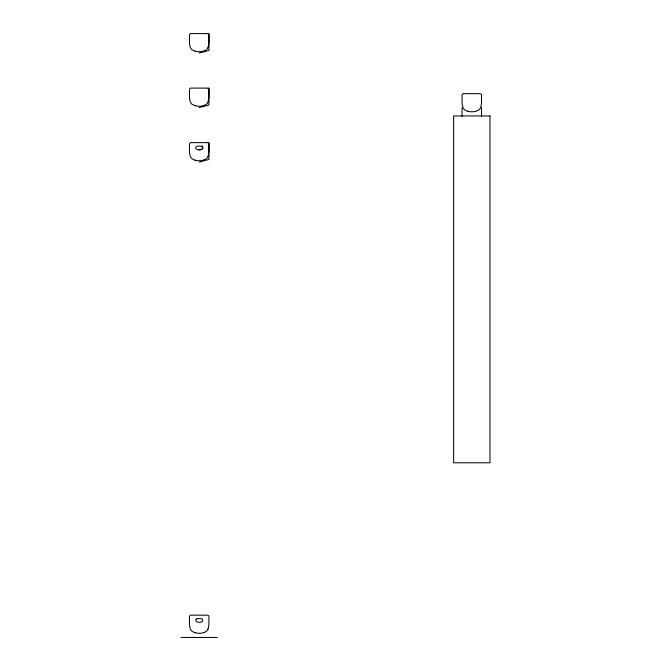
<?xml version="1.0" encoding="UTF-8"?>
<svg xmlns="http://www.w3.org/2000/svg" width="671" height="671" viewBox="0 0 671 671"><rect width="100%" height="100%" fill="white"/><g stroke="black" fill="none" stroke-linecap="round" stroke-linejoin="round"><path stroke-width="1.01" d="M208.052 47.482L208.866 43.179A54.854 54.854 0 0 0 208.924 41.258L208.924 35.42A12.497 12.497 0 0 0 208.874 34.313L207.607 33.6L191.596 33.575A19.526 19.526 0 0 0 190.388 33.617L189.482 34.775A20.675 20.675 0 0 0 189.465 35.42L189.465 41.258A41.409 41.409 0 0 0 189.616 44.58L190.329 47.482A5.804 5.804 0 0 0 192.032 49.713L194.925 51.155M208.052 102L208.866 97.706A54.854 54.854 0 0 0 208.924 95.785L208.924 89.939A12.497 12.497 0 0 0 208.874 88.84L207.607 88.119L191.596 88.094A19.526 19.526 0 0 0 190.388 88.144L189.482 89.302A20.675 20.675 0 0 0 189.465 89.939L189.465 95.785A41.409 41.409 0 0 0 189.616 99.098L190.329 102A5.804 5.804 0 0 0 192.032 104.24L194.925 105.683M208.052 156.528L208.866 152.225A54.854 54.854 0 0 0 208.924 150.304L208.924 144.466A12.497 12.497 0 0 0 208.874 143.359L207.607 142.646L191.596 142.621A19.526 19.526 0 0 0 190.388 142.663L189.482 143.82A20.675 20.675 0 0 0 189.465 144.466L189.465 150.304A41.409 41.409 0 0 0 189.616 153.625L190.329 156.528A5.804 5.804 0 0 0 192.032 158.759L194.925 160.201M208.052 629.054L208.866 624.76A54.854 54.854 0 0 0 208.924 622.839L208.924 616.993A12.497 12.497 0 0 0 208.874 615.894L207.607 615.181L191.596 615.156A19.526 19.526 0 0 0 190.388 615.198L189.482 616.355A20.675 20.675 0 0 0 189.465 616.993L189.465 622.839A41.409 41.409 0 0 0 189.616 626.152L190.329 629.054A5.804 5.804 0 0 0 192.032 631.294L194.925 632.736M203.942 160.05L206.005 159.01A5.88 5.88 0 0 0 208.06 156.528M203.942 632.577L206.005 631.545A5.88 5.88 0 0 0 208.06 629.062M196.678 618.754C192.082 622.973 205.511 623.955 202.122 618.888A11.365 11.365 0 0 0 196.712 618.897M199.195 53.026L208.941 50.426L208.941 33.55L207.968 33.55M199.195 107.553L208.941 104.953L208.941 88.069L207.968 88.069M199.195 162.072L208.941 159.472L208.941 142.596L207.968 142.596M201.669 146.362A11.365 11.365 0 0 0 196.259 146.362C192.862 151.403 206.307 150.463 201.703 146.219M181.019 637.45L217.362 637.45M199.195 149.843L200.47 149.859L202.793 148.601L202.692 145.884M467.536 111.235L464.651 109.784A5.804 5.804 0 0 1 462.948 107.553L462.252 104.651A41.409 41.409 0 0 1 462.084 101.338L462.076 95.492A20.675 20.675 0 0 1 462.101 94.854L463.007 93.697A19.526 19.526 0 0 1 464.206 93.655L480.218 93.672L481.476 94.393A12.497 12.497 0 0 1 481.535 95.492L481.535 101.338A54.854 54.854 0 0 1 481.476 103.259L480.671 107.553A5.88 5.88 0 0 1 478.624 110.044L476.553 111.076A14.846 14.846 0 0 1 467.553 111.168M481.552 107.746L481.552 116.393M462.067 107.746L462.067 116.393M203.934 632.552A14.846 14.846 0 0 1 194.942 632.669M194.942 51.088A14.846 14.846 0 0 0 203.934 50.971L206.005 49.964A5.88 5.88 0 0 0 208.06 47.482M194.942 105.615A14.846 14.846 0 0 0 203.934 105.498L206.005 104.491A5.88 5.88 0 0 0 208.06 102.009M203.934 160.017A14.846 14.846 0 0 1 194.942 160.134M489.981 115.949L453.638 115.949L453.638 462.797L489.981 462.797L489.981 115.949"/></g></svg>
